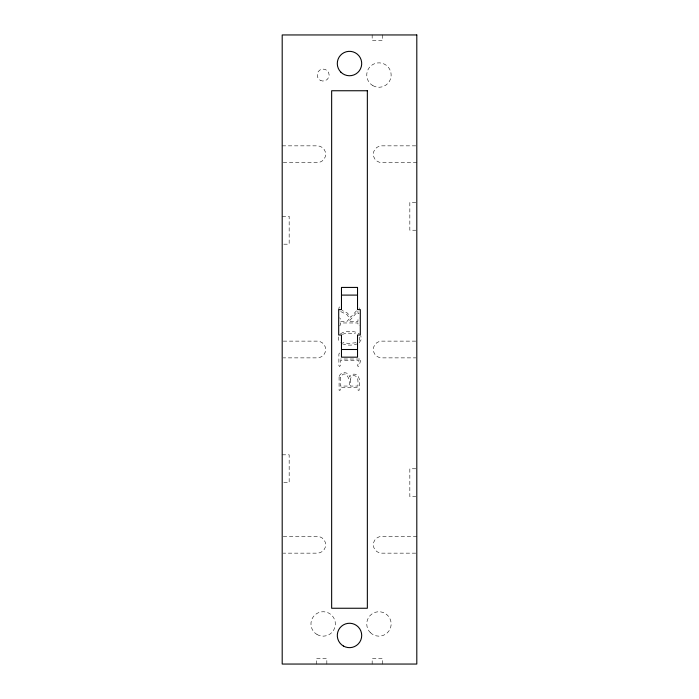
<?xml version="1.0" encoding="UTF-8"?>
<svg xmlns="http://www.w3.org/2000/svg" width="699" height="699" viewBox="0 0 699 699"><rect width="100%" height="100%" fill="white"/><g stroke="black" fill="none" stroke-linecap="round" stroke-linejoin="round"><path stroke-width="0.52" stroke-dasharray="3.5 2.62" d="M338.499 336.918L338.36 338.211A5.863 5.863 0 0 0 339.496 341.715L340.326 342.597M359.26 340.448L359.74 337.058M356.455 310.837L350.671 317.311L347.499 313.143L342.134 310.478M359.207 342.72L361.243 339.548L360.867 335.808M340.535 333.746C346.022 330.339 353.93 330.487 359.417 333.869M342.361 334.358L346.625 333.047L355.372 333.545M339.627 306.878L338.884 307.875L338.884 310.714L347.019 314.594L349.561 318.534L346.905 321.496L340.361 321.496L340.361 318.779L339.627 317.783M339.627 352.995L338.884 353.982L338.884 365.533L339.627 366.512L340.361 365.533L340.361 360.492L359.12 360.492L357.512 365.795L358.246 366.494L359.033 365.743L361.156 359.024L340.361 359.024M359.164 313.72L358.098 313.72L357.897 311.343L348.845 321.496L357.897 321.496L358.098 318.01L359.164 318.01M339.627 325.917L340.361 324.939L340.361 322.964L357.897 322.964L358.098 325.69L359.164 325.69M357.705 343.716C352.838 345.586 347.045 345.621 342.178 343.716M356.062 342.72L348.251 343.515L342.746 342.3M282.195 145.846L317.285 145.846A8.371 8.371 0 0 1 325.655 154.217A8.371 8.371 0 0 1 317.285 162.587L282.195 162.587M415.739 145.846L381.715 145.846A8.371 8.371 0 0 0 373.345 154.217A8.371 8.371 0 0 0 381.715 162.587L416.805 162.587M415.809 202.334L409.832 202.334L409.832 230.233L415.809 230.233M282.195 216.288L289.168 216.288L289.168 244.187L282.195 244.187M283.261 341.129L317.285 341.129A8.371 8.371 0 0 1 325.655 349.5A8.371 8.371 0 0 1 317.285 357.871L283.261 357.871M415.739 341.129L381.715 341.129A8.371 8.371 0 0 0 373.345 349.5A8.371 8.371 0 0 0 381.715 357.871L415.739 357.871M282.195 454.813L289.168 454.813L289.168 482.712L283.191 482.712M415.809 468.767L409.832 468.767L409.832 496.666L415.809 496.666M283.261 536.413L317.285 536.413A8.371 8.371 0 0 1 325.655 544.783A8.371 8.371 0 0 1 317.285 553.154L283.261 553.154M416.805 536.413L381.715 536.413A8.371 8.371 0 0 0 373.345 544.783A8.371 8.371 0 0 0 381.715 553.154L416.805 553.154M359.164 307.875L359.365 308.626M382.633 34.95L382.633 40.533L372.165 40.533L372.165 34.95M382.633 664.05L382.633 658.467L372.165 658.467L372.165 664.05M326.835 664.05L326.835 658.467L316.367 658.467L316.367 664.05M350.417 379.269L350.269 386.066L357.897 386.066C357.809 382.633 359.137 376.289 354.183 375.564C352.174 375.608 350.715 377.39 350.417 379.269M340.518 377.294L340.361 386.066L348.775 386.066C351.448 380.71 345.341 367.962 340.518 377.294M339.102 376.883L339.094 390.26L340.16 390.26L340.361 387.534L357.897 387.534L358.098 390.26L359.164 390.26C358.823 385.49 361.287 378.736 356.953 375.04C354.585 373.144 350.942 374.28 349.701 376.962C348.644 371.274 340.212 371.283 339.102 376.883M317.049 634.517A12.206 12.206 0 0 0 335.363 623.945A12.206 12.206 0 0 0 317.049 613.373A12.206 12.206 0 0 0 317.049 634.517M370.321 632.578A12.206 12.206 0 0 0 390.741 627.108A12.206 12.206 0 0 0 375.791 612.158A12.206 12.206 0 0 0 370.321 632.578M372.847 85.627A12.206 12.206 0 0 0 391.152 75.055A12.206 12.206 0 0 0 372.847 64.483A12.206 12.206 0 0 0 372.847 85.627M320.151 80.245A5.994 5.994 0 0 0 329.15 75.055A5.994 5.994 0 0 0 320.151 69.856A5.994 5.994 0 0 0 320.151 80.245"/><path stroke-width="1.05" d="M341.479 295.1L357.521 295.1M341.479 349.5L357.521 349.5M416.805 34.95L282.195 34.95L282.195 664.05L416.805 664.05L416.805 34.95M367.351 90.748L331.649 90.748L331.649 608.252L367.351 608.252L367.351 90.748M357.521 287.429L341.479 287.429L341.479 309.605L338.692 309.605L338.692 334.996L341.479 334.996L341.479 357.172L357.521 357.172L357.521 334.996L360.308 334.996L360.308 309.605L357.521 309.605L357.521 287.429M343.401 646.025A12.206 12.206 0 0 0 361.706 635.452A12.206 12.206 0 0 0 343.401 624.889A12.206 12.206 0 0 0 343.401 646.025M340.867 72.172A12.206 12.206 0 0 0 361.287 66.702A12.206 12.206 0 0 0 346.337 51.752A12.206 12.206 0 0 0 340.867 72.172"/></g></svg>
